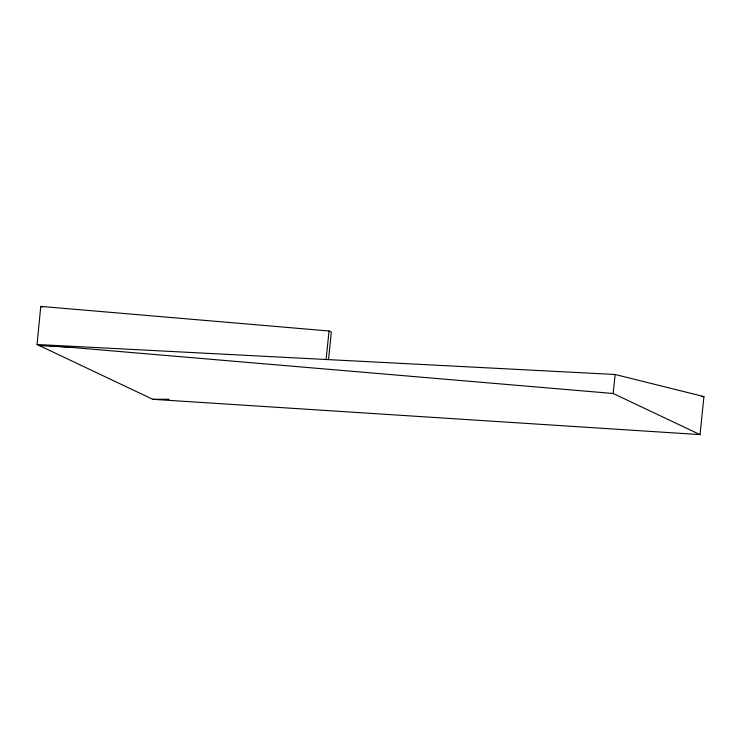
<?xml version="1.0" encoding="UTF-8"?>
<svg xmlns="http://www.w3.org/2000/svg" width="741" height="741" viewBox="0 0 741 741"><rect width="100%" height="100%" fill="white"/><g stroke="black" fill="none" stroke-linecap="round" stroke-linejoin="round"><path stroke-width="1.11" d="M328.55 359.246L331.357 332.088L329.041 330.995L40.764 306.394L37.05 344.5L152.831 399.316L700.023 434.606L703.95 396.592L615.15 374.492L37.05 344.5L613.187 393.499L700.023 434.606M326.096 359.496L329.041 330.995M613.187 393.499L615.15 374.492M152.831 399.316L169.013 399.232M701.644 396.611L703.95 396.592M39.366 345.602L72.109 347.279M40.764 306.394L42.311 307.126"/></g></svg>
